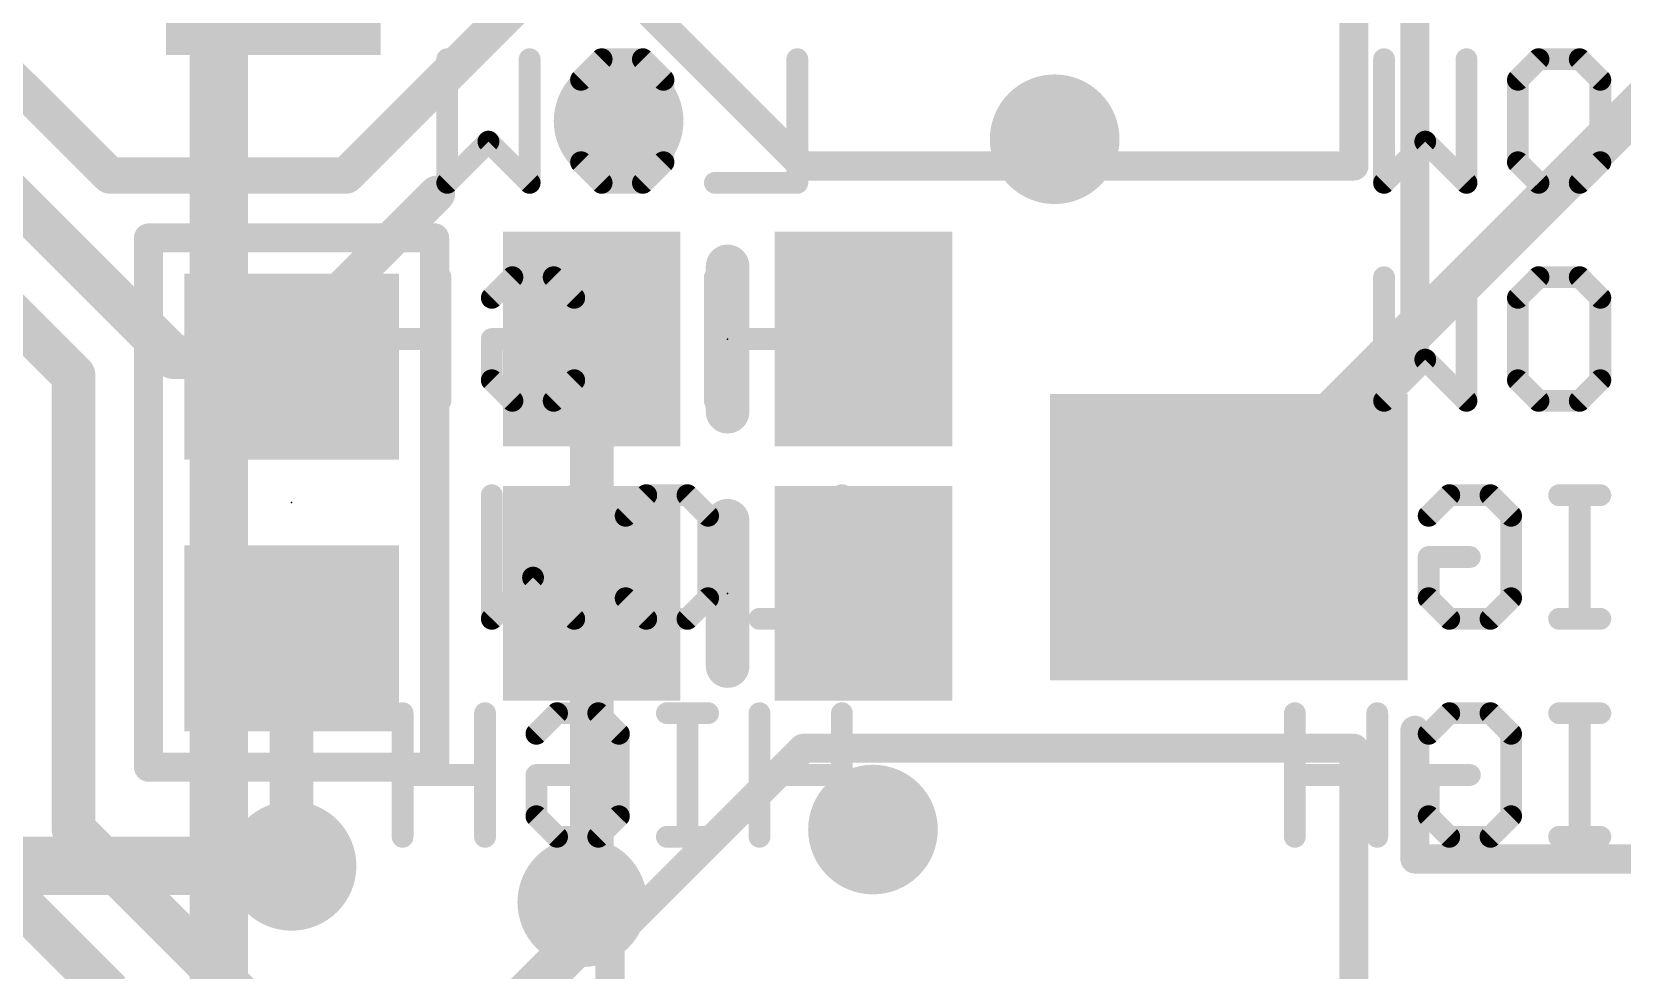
# Model space of a CAD drawing. Extents: x -0.1 to 38.3, y -0.1 to 25.5.
# Drawn here: x 13.93 to 25.05, y 8.92 to 15.48 of the extents above; entities that cross this region are included whole.
import ezdxf

# ---------------------------------------------------------------- set-up
doc = ezdxf.new("R2010")
doc.units = 0
for name, color, linetype in [('1', 12, 'CONTINUOUS'), ('16', 132, 'CONTINUOUS'), ('18', 110, 'CONTINUOUS'), ('21', 40, 'CONTINUOUS'), ('22', 6, 'CONTINUOUS'), ('23', 53, 'CONTINUOUS')]:
    doc.layers.add(name, color=color, linetype=linetype)

# ---------------------------------------------------------------- blocks, each defined once
blk = doc.blocks.new('RECT')
blk.add_solid([(-0.5, -0.5), (0.5, -0.5), (-0.5, 0.5), (0.5, 0.5)])
blk = doc.blocks.new('ROUNDV')
at = {"const_width": 0.5}
blk.add_lwpolyline([(0, -0.25, 1), (0, 0.25, 1), (0, -0.25)], format="xyb", dxfattribs=at)

msp = doc.modelspace()

# ---------------------------------------------------------------- linework, layer by layer
at = {"layer": '1'}
for points, const_width in [([(15.24, 5.08), (15.24, 21.336)], 0.4064), ([(16.129, 14.478), (18.524, 16.873)], 0.254), ([(22.3, 12.1), (26.4, 16.2)], 0.3048), ([(13.473, 15.483), (14.478, 14.478)], 0.254), ([(13.3, 14.833), (14.925, 13.208)], 0.3048), ([(14.478, 14.478), (16.129, 14.478)], 0.254), ([(15.748, 13.335), (16.764, 14.351)], 0.254), ([(14.224, 13.081), (13.122, 14.183)], 0.3048), ([(15.748, 13.142), (15.748, 13.335)], 0.254), ([(17.846, 13.335), (17.846, 11.557)], 0.3048), ([(14.925, 13.208), (15.494, 13.208)], 0.3048), ([(14.224, 9.906), (14.224, 13.081)], 0.3048), ([(15.494, 13.208), (15.56, 13.142)], 0.254), ([(15.56, 13.142), (15.748, 13.142)], 0.254), ([(22.3, 11.95), (22.3, 12.1)], 0.3048), ([(17.846, 11.557), (17.846, 9.464)], 0.3048), ([(15.748, 11.242), (15.748, 9.652)], 0.3048), ([(16.256, 7.874), (14.224, 9.906)], 0.3048), ([(13.716, 9.525), (14.478, 8.763)], 0.3048), ([(17.846, 9.464), (17.78, 9.398)], 0.3048)]:
    msp.add_lwpolyline(points, dxfattribs=dict(at, const_width=const_width))
for points, const_width in [([(14.478, 14.5415, 1), (14.478, 14.4145)], 0.127), ([(14.4331, 14.4331, 1), (14.5229, 14.5229)], 0.127), ([(16.0841, 14.5229, 1), (16.1739, 14.4331)], 0.127), ([(16.129, 14.4145, 1), (16.129, 14.5415)], 0.127), ([(16.8089, 14.3061, 1), (16.7191, 14.3959)], 0.127), ([(15.8115, 13.335, 1), (15.6845, 13.335)], 0.127), ([(17.9222, 13.335, 1), (17.7698, 13.335)], 0.1524), ([(14.925, 13.2842, 1), (14.925, 13.1318)], 0.1524), ([(15.494, 13.1318, 1), (15.494, 13.2842)], 0.1524), ([(15.7031, 13.3799, 1), (15.7929, 13.2901)], 0.127), ([(14.3002, 13.081, 1), (14.1478, 13.081)], 0.1524), ([(14.8711, 13.1541, 1), (14.9789, 13.2619)], 0.1524), ([(15.5389, 13.2529, 1), (15.4491, 13.1631)], 0.127), ([(15.56, 13.2055, 1), (15.56, 13.0785)], 0.127), ([(15.5151, 13.0971, 1), (15.6049, 13.1869)], 0.127), ([(15.748, 13.0785, 1), (15.748, 13.2055)], 0.127), ([(14.1701, 13.0271, 1), (14.2779, 13.1349)], 0.1524), ([(15.6845, 13.142, 1), (15.8115, 13.142)], 0.127), ([(22.3762, 12.1, 1), (22.2238, 12.1)], 0.1524), ([(22.2461, 12.1539, 1), (22.3539, 12.0461)], 0.1524), ([(22.2238, 11.95, 1), (22.3762, 11.95)], 0.1524), ([(17.9222, 11.557, 1), (17.7698, 11.557)], 0.1524), ([(17.7698, 11.557, 1), (17.9222, 11.557)], 0.1524), ([(15.8242, 11.242, 1), (15.6718, 11.242)], 0.1524), ([(14.2779, 9.9599, 1), (14.1701, 9.8521)], 0.1524), ([(14.1478, 9.906, 1), (14.3002, 9.906)], 0.1524), ([(15.6718, 9.652, 1), (15.8242, 9.652)], 0.1524), ([(17.8999, 9.4101, 1), (17.7921, 9.5179)], 0.1524), ([(17.7261, 9.4519, 1), (17.8339, 9.3441)], 0.1524), ([(17.7698, 9.464, 1), (17.9222, 9.464)], 0.1524)]:
    msp.add_lwpolyline(points, format="xyb", dxfattribs=dict(at, const_width=const_width))
at = {"layer": '16'}
for points, const_width in [([(15.24, 5.08), (15.24, 21.336)], 0.4064), ([(15.748, 9.652), (13.716, 9.652)], 0.4064), ([(17.78, 9.144), (17.78, 9.398)], 0.3048), ([(16.002, 7.366), (17.78, 9.144)], 0.3048)]:
    msp.add_lwpolyline(points, dxfattribs=dict(at, const_width=const_width))
for points, const_width in [([(15.748, 9.5504, 1), (15.748, 9.7536)], 0.2032), ([(17.8562, 9.398, 1), (17.7038, 9.398)], 0.1524), ([(17.8339, 9.0901, 1), (17.7261, 9.1979)], 0.1524), ([(17.7038, 9.144, 1), (17.8562, 9.144)], 0.1524)]:
    msp.add_lwpolyline(points, format="xyb", dxfattribs=dict(at, const_width=const_width))
at = {"layer": '21'}
for points, const_width in [([(23.174, 16.195), (23.174, 14.545)], 0.2032), ([(19.324, 14.545), (17.974, 15.895)], 0.2032), ([(23.6, 15.7), (23.6, 13.3)], 0.2032), ([(23.174, 14.545), (19.324, 14.545)], 0.2032), ([(14.748, 10.342), (14.748, 14.042)], 0.2032), ([(14.748, 14.042), (16.748, 14.042)], 0.2032), ([(16.748, 14.042), (16.748, 10.342)], 0.2032), ([(18.796, 13.843), (18.796, 12.827)], 0.3048), ([(18.796, 12.065), (18.796, 11.049)], 0.3048), ([(23.6, 9.7), (23.6, 10.6)], 0.2032), ([(17.974, 9.124), (19.324, 10.474)], 0.2032), ([(19.324, 10.474), (23.174, 10.474)], 0.2032), ([(23.174, 10.474), (23.174, 8.824)], 0.2032), ([(16.748, 10.342), (14.748, 10.342)], 0.2032), ([(23.6, 9.7), (32.45, 9.7)], 0.2032), ([(17.974, 8.824), (17.974, 9.124)], 0.2032)]:
    msp.add_lwpolyline(points, dxfattribs=dict(at, const_width=const_width))
for points, const_width in [([(19.324, 14.5958, 1), (19.324, 14.4942)], 0.1016), ([(19.2881, 14.5091, 1), (19.3599, 14.5809)], 0.1016), ([(23.1232, 14.545, 1), (23.2248, 14.545)], 0.1016), ([(23.174, 14.4942, 1), (23.174, 14.5958)], 0.1016), ([(14.7988, 14.042, 1), (14.6972, 14.042)], 0.1016), ([(14.748, 14.0928, 1), (14.748, 13.9912)], 0.1016), ([(16.7988, 14.042, 1), (16.6972, 14.042)], 0.1016), ([(16.748, 13.9912, 1), (16.748, 14.0928)], 0.1016), ([(18.8722, 13.843, 1), (18.7198, 13.843)], 0.1524), ([(23.5492, 13.3, 1), (23.6508, 13.3)], 0.1016), ([(18.7198, 12.827, 1), (18.8722, 12.827)], 0.1524), ([(18.8722, 12.065, 1), (18.7198, 12.065)], 0.1524), ([(18.7198, 11.049, 1), (18.8722, 11.049)], 0.1524), ([(23.6508, 10.6, 1), (23.5492, 10.6)], 0.1016), ([(19.324, 10.5248, 1), (19.324, 10.4232)], 0.1016), ([(19.3599, 10.4381, 1), (19.2881, 10.5099)], 0.1016), ([(23.2248, 10.474, 1), (23.1232, 10.474)], 0.1016), ([(23.174, 10.4232, 1), (23.174, 10.5248)], 0.1016), ([(14.748, 10.3928, 1), (14.748, 10.2912)], 0.1016), ([(14.6972, 10.342, 1), (14.7988, 10.342)], 0.1016), ([(16.6972, 10.342, 1), (16.7988, 10.342)], 0.1016), ([(16.748, 10.2912, 1), (16.748, 10.3928)], 0.1016), ([(23.6, 9.7508, 1), (23.6, 9.6492)], 0.1016), ([(23.5492, 9.7, 1), (23.6508, 9.7)], 0.1016), ([(18.0248, 9.124, 1), (17.9232, 9.124)], 0.1016), ([(17.9381, 9.1599, 1), (18.0099, 9.0881)], 0.1016)]:
    msp.add_lwpolyline(points, format="xyb", dxfattribs=dict(at, const_width=const_width))
at = {"layer": '22', "const_width": 0.1524}
for points in [[(16.8359, 14.4272), (16.8359, 15.2915)], [(17.4121, 15.2915), (17.4121, 14.4272)], [(17.7714, 15.1475), (17.9155, 15.2915)], [(17.9155, 15.2915), (18.2036, 15.2915)], [(18.2036, 15.2915), (18.3477, 15.1475)], [(19.2832, 15.2915), (19.2832, 14.4272)], [(23.3845, 14.4272), (23.3845, 15.2915)], [(23.9608, 15.2915), (23.9608, 14.4272)], [(24.3201, 15.1475), (24.4641, 15.2915)], [(24.4641, 15.2915), (24.7522, 15.2915)], [(24.7522, 15.2915), (24.8963, 15.1475)], [(17.7714, 14.5713), (17.7714, 15.1475)], [(18.3477, 15.1475), (18.3477, 14.5713)], [(24.3201, 14.5713), (24.3201, 15.1475)], [(24.8963, 15.1475), (24.8963, 14.5713)], [(17.124, 14.7153), (16.8359, 14.4272)], [(17.4121, 14.4272), (17.124, 14.7153)], [(23.6727, 14.7153), (23.3845, 14.4272)], [(23.9608, 14.4272), (23.6727, 14.7153)], [(17.9155, 14.4272), (17.7714, 14.5713)], [(18.3477, 14.5713), (18.2036, 14.4272)], [(24.4641, 14.4272), (24.3201, 14.5713)], [(24.8963, 14.5713), (24.7522, 14.4272)], [(18.2036, 14.4272), (17.9155, 14.4272)], [(19.2832, 14.4272), (18.7069, 14.4272)], [(24.7522, 14.4272), (24.4641, 14.4272)], [(16.2122, 13.7675), (16.2122, 12.9032)], [(16.7885, 12.9032), (16.7885, 13.7675)], [(17.1477, 13.6235), (17.2918, 13.7675)], [(17.2918, 13.7675), (17.5799, 13.7675)], [(17.5799, 13.7675), (17.724, 13.6235)], [(18.3477, 13.7675), (18.0595, 13.7675)], [(18.2036, 12.9032), (18.2036, 13.7675)], [(18.7069, 13.7675), (18.7069, 12.9032)], [(19.2832, 12.9032), (19.2832, 13.7675)], [(23.3845, 12.9032), (23.3845, 13.7675)], [(23.9608, 13.7675), (23.9608, 12.9032)], [(24.3201, 13.6235), (24.4641, 13.7675)], [(24.4641, 13.7675), (24.7522, 13.7675)], [(24.7522, 13.7675), (24.8963, 13.6235)], [(17.724, 13.6235), (17.724, 13.0473)], [(24.3201, 13.0473), (24.3201, 13.6235)], [(24.8963, 13.6235), (24.8963, 13.0473)], [(16.7885, 13.3354), (16.2122, 13.3354)], [(17.1477, 13.0473), (17.1477, 13.3354)], [(17.1477, 13.3354), (17.4359, 13.3354)], [(19.2832, 13.3354), (18.7069, 13.3354)], [(23.6727, 13.1913), (23.3845, 12.9032)], [(23.9608, 12.9032), (23.6727, 13.1913)], [(17.2918, 12.9032), (17.1477, 13.0473)], [(17.724, 13.0473), (17.5799, 12.9032)], [(24.4641, 12.9032), (24.3201, 13.0473)], [(24.8963, 13.0473), (24.7522, 12.9032)], [(17.5799, 12.9032), (17.2918, 12.9032)], [(18.3477, 12.9032), (18.0595, 12.9032)], [(24.7522, 12.9032), (24.4641, 12.9032)], [(17.1477, 11.3792), (17.1477, 12.2435)], [(17.724, 12.2435), (17.724, 11.3792)], [(18.0833, 12.0995), (18.2273, 12.2435)], [(18.2273, 12.2435), (18.5154, 12.2435)], [(18.5154, 12.2435), (18.6595, 12.0995)], [(19.595, 12.2435), (19.595, 11.3792)], [(22.7609, 12.2435), (22.7609, 11.3792)], [(23.3371, 11.3792), (23.3371, 12.2435)], [(23.6964, 12.0995), (23.8404, 12.2435)], [(23.8404, 12.2435), (24.1285, 12.2435)], [(24.1285, 12.2435), (24.2726, 12.0995)], [(24.8963, 12.2435), (24.6082, 12.2435)], [(24.7522, 11.3792), (24.7522, 12.2435)], [(18.0833, 11.5233), (18.0833, 12.0995)], [(18.6595, 12.0995), (18.6595, 11.5233)], [(24.2726, 12.0995), (24.2726, 11.5233)], [(23.3371, 11.8114), (22.7609, 11.8114)], [(23.6964, 11.5233), (23.6964, 11.8114)], [(23.6964, 11.8114), (23.9845, 11.8114)], [(17.4359, 11.6673), (17.1477, 11.3792)], [(17.724, 11.3792), (17.4359, 11.6673)], [(18.2273, 11.3792), (18.0833, 11.5233)], [(18.6595, 11.5233), (18.5154, 11.3792)], [(23.8404, 11.3792), (23.6964, 11.5233)], [(24.2726, 11.5233), (24.1285, 11.3792)], [(18.5154, 11.3792), (18.2273, 11.3792)], [(19.595, 11.3792), (19.0188, 11.3792)], [(24.1285, 11.3792), (23.8404, 11.3792)], [(24.8963, 11.3792), (24.6082, 11.3792)], [(16.5241, 10.7195), (16.5241, 9.8552)], [(17.1003, 9.8552), (17.1003, 10.7195)], [(17.4596, 10.5755), (17.6036, 10.7195)], [(17.6036, 10.7195), (17.8918, 10.7195)], [(17.8918, 10.7195), (18.0358, 10.5755)], [(18.6595, 10.7195), (18.3714, 10.7195)], [(18.5154, 9.8552), (18.5154, 10.7195)], [(19.0188, 10.7195), (19.0188, 9.8552)], [(19.595, 9.8552), (19.595, 10.7195)], [(22.7609, 10.7195), (22.7609, 9.8552)], [(23.3371, 9.8552), (23.3371, 10.7195)], [(23.6964, 10.5755), (23.8404, 10.7195)], [(23.8404, 10.7195), (24.1285, 10.7195)], [(24.1285, 10.7195), (24.2726, 10.5755)], [(24.8963, 10.7195), (24.6082, 10.7195)], [(24.7522, 9.8552), (24.7522, 10.7195)], [(18.0358, 10.5755), (18.0358, 9.9993)], [(24.2726, 10.5755), (24.2726, 9.9993)], [(17.1003, 10.2874), (16.5241, 10.2874)], [(17.4596, 9.9993), (17.4596, 10.2874)], [(17.4596, 10.2874), (17.7477, 10.2874)], [(19.595, 10.2874), (19.0188, 10.2874)], [(23.3371, 10.2874), (22.7609, 10.2874)], [(23.6964, 9.9993), (23.6964, 10.2874)], [(23.6964, 10.2874), (23.9845, 10.2874)], [(17.6036, 9.8552), (17.4596, 9.9993)], [(18.0358, 9.9993), (17.8918, 9.8552)], [(23.8404, 9.8552), (23.6964, 9.9993)], [(24.2726, 9.9993), (24.1285, 9.8552)], [(17.8918, 9.8552), (17.6036, 9.8552)], [(18.6595, 9.8552), (18.3714, 9.8552)], [(24.1285, 9.8552), (23.8404, 9.8552)], [(24.8963, 9.8552), (24.6082, 9.8552)]]:
    msp.add_lwpolyline(points, dxfattribs=at)
at = {"layer": '22', "const_width": 0.0762}
for points in [[(16.874, 15.2915, 1), (16.7978, 15.2915)], [(17.4502, 15.2915, 1), (17.374, 15.2915)], [(17.9155, 15.3296, 1), (17.9155, 15.2534)], [(17.9424, 15.2646, 1), (17.8885, 15.3185)], [(18.2305, 15.3185, 1), (18.1767, 15.2646)], [(18.2036, 15.2534, 1), (18.2036, 15.3296)], [(19.3213, 15.2915, 1), (19.2451, 15.2915)], [(23.4226, 15.2915, 1), (23.3464, 15.2915)], [(23.9989, 15.2915, 1), (23.9227, 15.2915)], [(24.4641, 15.3296, 1), (24.4641, 15.2534)], [(24.4911, 15.2646, 1), (24.4372, 15.3185)], [(24.7792, 15.3185, 1), (24.7253, 15.2646)], [(24.7522, 15.2534, 1), (24.7522, 15.3296)], [(17.8095, 15.1475, 1), (17.7333, 15.1475)], [(17.7445, 15.1744, 1), (17.7984, 15.1205)], [(18.3858, 15.1475, 1), (18.3096, 15.1475)], [(18.3207, 15.1205, 1), (18.3746, 15.1744)], [(24.2931, 15.1744, 1), (24.347, 15.1205)], [(24.3582, 15.1475, 1), (24.282, 15.1475)], [(24.9344, 15.1475, 1), (24.8582, 15.1475)], [(24.8693, 15.1205, 1), (24.9232, 15.1744)], [(17.151, 14.7423, 1), (17.0971, 14.6884)], [(17.151, 14.6884, 1), (17.0971, 14.7423)], [(23.6996, 14.7423, 1), (23.6457, 14.6884)], [(23.6996, 14.6884, 1), (23.6457, 14.7423)], [(17.7984, 14.5982, 1), (17.7445, 14.5443)], [(17.7333, 14.5713, 1), (17.8095, 14.5713)], [(18.3096, 14.5713, 1), (18.3858, 14.5713)], [(18.3746, 14.5443, 1), (18.3207, 14.5982)], [(24.347, 14.5982, 1), (24.2931, 14.5443)], [(24.282, 14.5713, 1), (24.3582, 14.5713)], [(24.8582, 14.5713, 1), (24.9344, 14.5713)], [(24.9232, 14.5443, 1), (24.8693, 14.5982)], [(16.7978, 14.4272, 1), (16.874, 14.4272)], [(16.809, 14.4541, 1), (16.8628, 14.4003)], [(17.374, 14.4272, 1), (17.4502, 14.4272)], [(17.3852, 14.4003, 1), (17.4391, 14.4541)], [(17.9155, 14.4653, 1), (17.9155, 14.3891)], [(17.8885, 14.4003, 1), (17.9424, 14.4541)], [(18.1767, 14.4541, 1), (18.2305, 14.4003)], [(18.2036, 14.3891, 1), (18.2036, 14.4653)], [(18.7069, 14.4653, 1), (18.7069, 14.3891)], [(19.2451, 14.4272, 1), (19.3213, 14.4272)], [(19.2832, 14.3891, 1), (19.2832, 14.4653)], [(23.3464, 14.4272, 1), (23.4226, 14.4272)], [(23.3576, 14.4541, 1), (23.4115, 14.4003)], [(23.9227, 14.4272, 1), (23.9989, 14.4272)], [(23.9338, 14.4003, 1), (23.9877, 14.4541)], [(24.4641, 14.4653, 1), (24.4641, 14.3891)], [(24.4372, 14.4003, 1), (24.4911, 14.4541)], [(24.7253, 14.4541, 1), (24.7792, 14.4003)], [(24.7522, 14.3891, 1), (24.7522, 14.4653)], [(16.2503, 13.7675, 1), (16.1741, 13.7675)], [(16.8266, 13.7675, 1), (16.7504, 13.7675)], [(17.2918, 13.8056, 1), (17.2918, 13.7294)], [(17.3187, 13.7406, 1), (17.2649, 13.7945)], [(17.6069, 13.7945, 1), (17.553, 13.7406)], [(17.5799, 13.7294, 1), (17.5799, 13.8056)], [(18.0595, 13.8056, 1), (18.0595, 13.7294)], [(18.2417, 13.7675, 1), (18.1655, 13.7675)], [(18.3477, 13.7294, 1), (18.3477, 13.8056)], [(18.745, 13.7675, 1), (18.6688, 13.7675)], [(19.3213, 13.7675, 1), (19.2451, 13.7675)], [(23.4226, 13.7675, 1), (23.3464, 13.7675)], [(23.9989, 13.7675, 1), (23.9227, 13.7675)], [(24.4641, 13.8056, 1), (24.4641, 13.7294)], [(24.4911, 13.7406, 1), (24.4372, 13.7945)], [(24.7792, 13.7945, 1), (24.7253, 13.7406)], [(24.7522, 13.7294, 1), (24.7522, 13.8056)], [(17.1208, 13.6504, 1), (17.1747, 13.5965)], [(17.7621, 13.6235, 1), (17.6859, 13.6235)], [(17.697, 13.5965, 1), (17.7509, 13.6504)], [(24.2931, 13.6504, 1), (24.347, 13.5965)], [(24.3582, 13.6235, 1), (24.282, 13.6235)], [(24.9344, 13.6235, 1), (24.8582, 13.6235)], [(24.8693, 13.5965, 1), (24.9232, 13.6504)], [(16.2122, 13.3735, 1), (16.2122, 13.2973)], [(16.7885, 13.2973, 1), (16.7885, 13.3735)], [(17.1858, 13.3354, 1), (17.1096, 13.3354)], [(17.1477, 13.3735, 1), (17.1477, 13.2973)], [(17.4359, 13.2973, 1), (17.4359, 13.3735)], [(18.7069, 13.3735, 1), (18.7069, 13.2973)], [(19.2832, 13.2973, 1), (19.2832, 13.3735)], [(23.6996, 13.2183, 1), (23.6457, 13.1644)], [(23.6996, 13.1644, 1), (23.6457, 13.2183)], [(17.1747, 13.0742, 1), (17.1208, 13.0203)], [(17.7509, 13.0203, 1), (17.697, 13.0742)], [(24.347, 13.0742, 1), (24.2931, 13.0203)], [(24.9232, 13.0203, 1), (24.8693, 13.0742)], [(17.1096, 13.0473, 1), (17.1858, 13.0473)], [(17.6859, 13.0473, 1), (17.7621, 13.0473)], [(24.282, 13.0473, 1), (24.3582, 13.0473)], [(24.8582, 13.0473, 1), (24.9344, 13.0473)], [(16.1741, 12.9032, 1), (16.2503, 12.9032)], [(16.7504, 12.9032, 1), (16.8266, 12.9032)], [(17.2918, 12.9413, 1), (17.2918, 12.8651)], [(17.2649, 12.8763, 1), (17.3187, 12.9301)], [(17.553, 12.9301, 1), (17.6069, 12.8763)], [(17.5799, 12.8651, 1), (17.5799, 12.9413)], [(18.0595, 12.9413, 1), (18.0595, 12.8651)], [(18.1655, 12.9032, 1), (18.2417, 12.9032)], [(18.3477, 12.8651, 1), (18.3477, 12.9413)], [(18.6688, 12.9032, 1), (18.745, 12.9032)], [(19.2451, 12.9032, 1), (19.3213, 12.9032)], [(23.3464, 12.9032, 1), (23.4226, 12.9032)], [(23.3576, 12.9301, 1), (23.4115, 12.8763)], [(23.9227, 12.9032, 1), (23.9989, 12.9032)], [(23.9338, 12.8763, 1), (23.9877, 12.9301)], [(24.4641, 12.9413, 1), (24.4641, 12.8651)], [(24.4372, 12.8763, 1), (24.4911, 12.9301)], [(24.7253, 12.9301, 1), (24.7792, 12.8763)], [(24.7522, 12.8651, 1), (24.7522, 12.9413)], [(17.1858, 12.2435, 1), (17.1096, 12.2435)], [(17.7621, 12.2435, 1), (17.6859, 12.2435)], [(18.2273, 12.2816, 1), (18.2273, 12.2054)], [(18.2543, 12.2166, 1), (18.2004, 12.2705)], [(18.5424, 12.2705, 1), (18.4885, 12.2166)], [(18.5154, 12.2054, 1), (18.5154, 12.2816)], [(19.6331, 12.2435, 1), (19.5569, 12.2435)], [(22.799, 12.2435, 1), (22.7228, 12.2435)], [(23.3752, 12.2435, 1), (23.299, 12.2435)], [(23.8404, 12.2816, 1), (23.8404, 12.2054)], [(23.8674, 12.2166, 1), (23.8135, 12.2705)], [(24.1555, 12.2705, 1), (24.1016, 12.2166)], [(24.1285, 12.2054, 1), (24.1285, 12.2816)], [(24.6082, 12.2816, 1), (24.6082, 12.2054)], [(24.7903, 12.2435, 1), (24.7141, 12.2435)], [(24.8963, 12.2054, 1), (24.8963, 12.2816)], [(18.0563, 12.1264, 1), (18.1102, 12.0725)], [(18.1214, 12.0995, 1), (18.0452, 12.0995)], [(18.6976, 12.0995, 1), (18.6214, 12.0995)], [(18.6325, 12.0725, 1), (18.6864, 12.1264)], [(23.6694, 12.1264, 1), (23.7233, 12.0725)], [(24.3107, 12.0995, 1), (24.2345, 12.0995)], [(24.2457, 12.0725, 1), (24.2995, 12.1264)], [(22.7609, 11.8495, 1), (22.7609, 11.7733)], [(23.3371, 11.7733, 1), (23.3371, 11.8495)], [(23.7345, 11.8114, 1), (23.6583, 11.8114)], [(23.6964, 11.8495, 1), (23.6964, 11.7733)], [(23.9845, 11.7733, 1), (23.9845, 11.8495)], [(17.4628, 11.6943, 1), (17.4089, 11.6404)], [(17.4628, 11.6404, 1), (17.4089, 11.6943)], [(18.1102, 11.5502, 1), (18.0563, 11.4963)], [(18.6864, 11.4963, 1), (18.6325, 11.5502)], [(23.7233, 11.5502, 1), (23.6694, 11.4963)], [(24.2995, 11.4963, 1), (24.2457, 11.5502)], [(18.0452, 11.5233, 1), (18.1214, 11.5233)], [(18.2273, 11.4173, 1), (18.2273, 11.3411)], [(18.5154, 11.3411, 1), (18.5154, 11.4173)], [(18.6214, 11.5233, 1), (18.6976, 11.5233)], [(19.0188, 11.4173, 1), (19.0188, 11.3411)], [(19.595, 11.3411, 1), (19.595, 11.4173)], [(23.6583, 11.5233, 1), (23.7345, 11.5233)], [(23.8404, 11.4173, 1), (23.8404, 11.3411)], [(24.1285, 11.3411, 1), (24.1285, 11.4173)], [(24.2345, 11.5233, 1), (24.3107, 11.5233)], [(24.6082, 11.4173, 1), (24.6082, 11.3411)], [(24.8963, 11.3411, 1), (24.8963, 11.4173)], [(17.1096, 11.3792, 1), (17.1858, 11.3792)], [(17.1208, 11.4061, 1), (17.1747, 11.3523)], [(17.6859, 11.3792, 1), (17.7621, 11.3792)], [(17.697, 11.3523, 1), (17.7509, 11.4061)], [(18.2004, 11.3523, 1), (18.2543, 11.4061)], [(18.4885, 11.4061, 1), (18.5424, 11.3523)], [(19.5569, 11.3792, 1), (19.6331, 11.3792)], [(22.7228, 11.3792, 1), (22.799, 11.3792)], [(23.299, 11.3792, 1), (23.3752, 11.3792)], [(23.8135, 11.3523, 1), (23.8674, 11.4061)], [(24.1016, 11.4061, 1), (24.1555, 11.3523)], [(24.7141, 11.3792, 1), (24.7903, 11.3792)], [(16.5622, 10.7195, 1), (16.486, 10.7195)], [(17.1384, 10.7195, 1), (17.0622, 10.7195)], [(17.6036, 10.7576, 1), (17.6036, 10.6814)], [(17.6306, 10.6926, 1), (17.5767, 10.7465)], [(17.9187, 10.7465, 1), (17.8648, 10.6926)], [(17.8918, 10.6814, 1), (17.8918, 10.7576)], [(18.3714, 10.7576, 1), (18.3714, 10.6814)], [(18.5535, 10.7195, 1), (18.4773, 10.7195)], [(18.6595, 10.6814, 1), (18.6595, 10.7576)], [(19.0569, 10.7195, 1), (18.9807, 10.7195)], [(19.6331, 10.7195, 1), (19.5569, 10.7195)], [(22.799, 10.7195, 1), (22.7228, 10.7195)], [(23.3752, 10.7195, 1), (23.299, 10.7195)], [(23.8404, 10.7576, 1), (23.8404, 10.6814)], [(23.8674, 10.6926, 1), (23.8135, 10.7465)], [(24.1555, 10.7465, 1), (24.1016, 10.6926)], [(24.1285, 10.6814, 1), (24.1285, 10.7576)], [(24.6082, 10.7576, 1), (24.6082, 10.6814)], [(24.7903, 10.7195, 1), (24.7141, 10.7195)], [(24.8963, 10.6814, 1), (24.8963, 10.7576)], [(17.4326, 10.6024, 1), (17.4865, 10.5485)], [(18.0739, 10.5755, 1), (17.9977, 10.5755)], [(18.0089, 10.5485, 1), (18.0628, 10.6024)], [(23.6694, 10.6024, 1), (23.7233, 10.5485)], [(24.3107, 10.5755, 1), (24.2345, 10.5755)], [(24.2457, 10.5485, 1), (24.2995, 10.6024)], [(16.5241, 10.3255, 1), (16.5241, 10.2493)], [(17.1003, 10.2493, 1), (17.1003, 10.3255)], [(17.4977, 10.2874, 1), (17.4215, 10.2874)], [(17.4596, 10.3255, 1), (17.4596, 10.2493)], [(17.7477, 10.2493, 1), (17.7477, 10.3255)], [(19.0188, 10.3255, 1), (19.0188, 10.2493)], [(19.595, 10.2493, 1), (19.595, 10.3255)], [(22.7609, 10.3255, 1), (22.7609, 10.2493)], [(23.3371, 10.2493, 1), (23.3371, 10.3255)], [(23.7345, 10.2874, 1), (23.6583, 10.2874)], [(23.6964, 10.3255, 1), (23.6964, 10.2493)], [(23.9845, 10.2493, 1), (23.9845, 10.3255)], [(17.4865, 10.0262, 1), (17.4326, 9.9723)], [(17.4215, 9.9993, 1), (17.4977, 9.9993)], [(17.9977, 9.9993, 1), (18.0739, 9.9993)], [(18.0628, 9.9723, 1), (18.0089, 10.0262)], [(23.7233, 10.0262, 1), (23.6694, 9.9723)], [(23.6583, 9.9993, 1), (23.7345, 9.9993)], [(24.2345, 9.9993, 1), (24.3107, 9.9993)], [(24.2995, 9.9723, 1), (24.2457, 10.0262)], [(17.6036, 9.8933, 1), (17.6036, 9.8171)], [(17.5767, 9.8283, 1), (17.6306, 9.8821)], [(17.8648, 9.8821, 1), (17.9187, 9.8283)], [(17.8918, 9.8171, 1), (17.8918, 9.8933)], [(18.3714, 9.8933, 1), (18.3714, 9.8171)], [(18.6595, 9.8171, 1), (18.6595, 9.8933)], [(23.8404, 9.8933, 1), (23.8404, 9.8171)], [(23.8135, 9.8283, 1), (23.8674, 9.8821)], [(24.1016, 9.8821, 1), (24.1555, 9.8283)], [(24.1285, 9.8171, 1), (24.1285, 9.8933)], [(24.6082, 9.8933, 1), (24.6082, 9.8171)], [(24.8963, 9.8171, 1), (24.8963, 9.8933)], [(16.486, 9.8552, 1), (16.5622, 9.8552)], [(17.0622, 9.8552, 1), (17.1384, 9.8552)], [(18.4773, 9.8552, 1), (18.5535, 9.8552)], [(18.9807, 9.8552, 1), (19.0569, 9.8552)], [(19.5569, 9.8552, 1), (19.6331, 9.8552)], [(22.7228, 9.8552, 1), (22.799, 9.8552)], [(23.299, 9.8552, 1), (23.3752, 9.8552)], [(24.7141, 9.8552, 1), (24.7903, 9.8552)]]:
    msp.add_lwpolyline(points, format="xyb", dxfattribs=at)
at = {"layer": '23'}
for p in [(18.796, 13.335), (15.748, 12.192), (18.796, 11.557)]:
    msp.add_point(p, dxfattribs=at)

# ---------------------------------------------------------------- block references
at = {"layer": '1', "rotation": 270}
for p, xscale, yscale in [((15.621, 15.941), 1.24, 1.5), ((15.748, 13.142), 1.3, 1.5), ((22.3, 11.95), 2, 2.5), ((15.748, 11.242), 1.3, 1.5)]:
    msp.add_blockref('RECT', p, dxfattribs=dict(at, xscale=xscale, yscale=yscale))
at = {"layer": '1', "xscale": 1.24, "yscale": 1.5}
for p in [(17.846, 13.335), (19.746, 13.335), (17.846, 11.557), (19.746, 11.557)]:
    msp.add_blockref('RECT', p, dxfattribs=at)
at = {"layer": '18', "xscale": 0.9064, "yscale": 0.9064}
for p in [(18.034, 14.859), (18.034, 14.859), (21.082, 14.732), (21.082, 14.732), (19.812, 9.906), (19.812, 9.906), (15.748, 9.652), (15.748, 9.652), (17.78, 9.398), (17.78, 9.398)]:
    msp.add_blockref('ROUNDV', p, dxfattribs=at)

doc.saveas('drawing.dxf')
